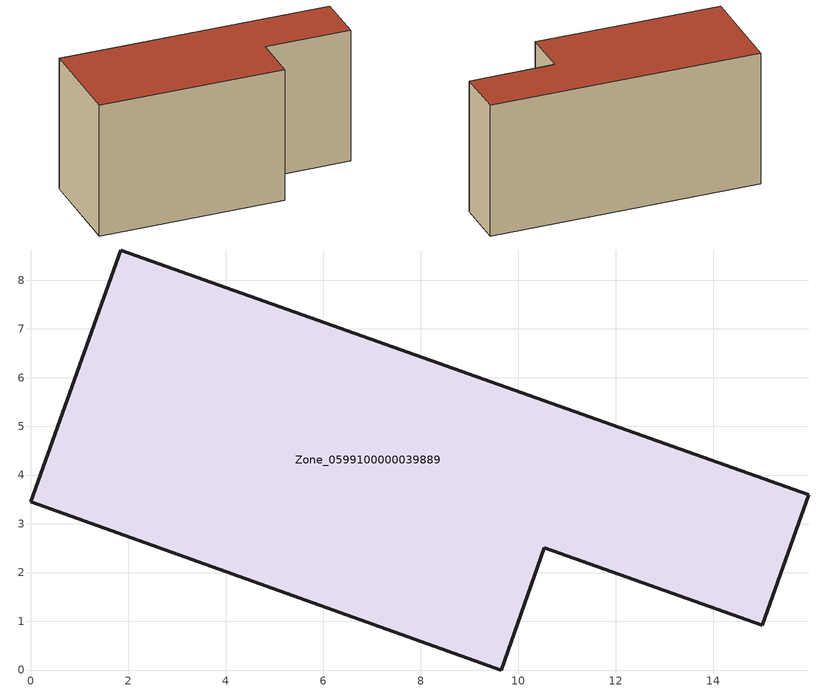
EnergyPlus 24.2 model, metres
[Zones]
Zone_0599100000039889
 floor ground (C_G): 0,3.45 1.84,8.62 15.96,3.6 15.01,0.92 10.54,2.51 9.65,0 z0.56
 wall outside (C_F): 1.84,8.62 0,3.45 9.65,0 10.54,2.51 15.01,0.92 15.96,3.6 1.84,8.62 z0.56:8.17
 roof outside (C_R): 15.96,3.6 1.84,8.62 0,3.45 9.65,0 10.54,2.51 15.01,0.92 z8.17
[BUILDING]
Pand.0599100000039889: North Axis=0; Terrain=City; Loads Convergence Tolerance Value=0.04; Temperature Convergence Tolerance Value=0.4; Solar Distribution=FullExterior; Maximum Number of Warmup Days=25; Minimum Number of Warmup Days=1
[Site:Location]
Rotterdam.The.Hague.AP_ZH_NLD Design_Conditions: Latitude=51.96; Longitude=4.45; Time Zone=1; Elevation=-4.5
[SITE:GROUNDTEMPERATURE:BUILDINGSURFACE]
18, 18, 18, 18, 18, 18, 18, 18, 18, 18, 18, 18
[MATERIAL] Thermal Absorptance=0.9; Solar Absorptance=0.7; Visible Absorptance=0.7
Name | Roughness | Thickness | Conductivity | Density | Specific Heat
G.TI.1975-1991 | MediumSmooth | 0.15 | 0.288461 | 540 | 1210
F.TI.1975-1991 | Rough | 0.3 | 0.230769 | 1920 | 840
R.TI.1975-1991 | MediumRough | 0.2 | 0.153846 | 1500 | 1000
[CONSTRUCTION]
C_G: G.TI.1975-1991
C_F: F.TI.1975-1991
C_R: R.TI.1975-1991
[ZONE]
Zone_0599100000039889: Type=1; Multiplier=1; Ceiling Height=Autocalculate; Volume=Autocalculate; Floor Area=autocalculate; Part of Total Floor Area=Yes
[ZONEINFILTRATION:DESIGNFLOWRATE]
Infil_Zone_0599100000039889: Zone or ZoneList or Space or SpaceList=Zone_0599100000039889; Schedule=AlwaysOn; Design Flow Rate Calculation Method=Flow/Area; Flow Rate per Floor Area=0.003; Constant Term Coefficient=1; Temperature Term Coefficient=0; Velocity Term Coefficient=0; Velocity Squared Term Coefficient=0
[HVACTEMPLATE:ZONE:IDEALLOADSAIRSYSTEM]
Zone_0599100000039889: Maximum Heating Supply Air Temperature=50; Minimum Cooling Supply Air Temperature=13; Maximum Heating Supply Air Humidity Ratio=0.0156; Minimum Cooling Supply Air Humidity Ratio=0.0077; Heating Limit=NoLimit; Cooling Limit=NoLimit; Dehumidification Control Type=ConstantSensibleHeatRatio; Cooling Sensible Heat Ratio=0.7; Dehumidification Setpoint=60; Humidification Control Type=None; Humidification Setpoint=30; Outdoor Air Method=None; Outdoor Air Flow Rate per Person=0.00944; Outdoor Air Flow Rate per Zone Floor Area=0; Outdoor Air Flow Rate per Zone=0; Demand Controlled Ventilation Type=None; Outdoor Air Economizer Type=NoEconomizer; Heat Recovery Type=None; Sensible Heat Recovery Effectiveness=0.7; Latent Heat Recovery Effectiveness=0.65
[ZONECONTROL:THERMOSTAT]
ThermostatControl_Zone_0599100000039889: Zone or ZoneList=Zone_0599100000039889; Control Type Schedule=DualSetpointControlType; Control 1=Thermostat_Zone_0599100000039889; Temperature Difference Between Cutout And Setpoint=0
[THERMOSTATSETPOINT:DUALSETPOINT]
Thermostat_Zone_0599100000039889: Heating Setpoint Temperature Schedule=HeatingSetpoint_Zone_0599100000039889; Cooling Setpoint Temperature Schedule=CoolingSetpoint_Zone_0599100000039889
[SCHEDULE:COMPACT]
HeatingSetpoint_Zone_0599100000039889: Through: 12/31, For: AllDays, Until: 24:00, 21
CoolingSetpoint_Zone_0599100000039889: Through: 12/31, For: AllDays, Until: 24:00, 24
DualSetpointControlType: Through: 12/31, For: AllDays, Until: 24:00, 4
AlwaysOn: Through: 12/31, For: AllDays, Until: 24:00, 1
